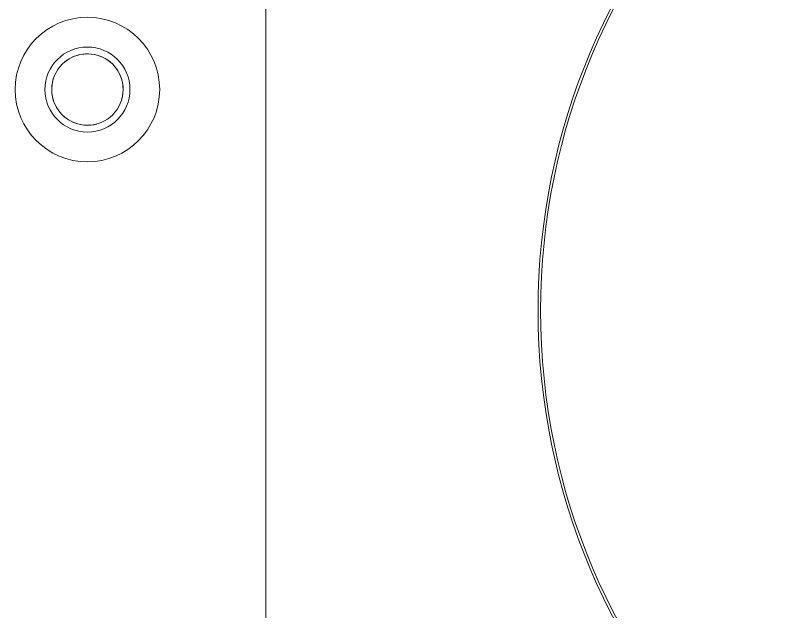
# Model space of a CAD drawing. Header units: millimetres. Extents: x -1052 to 3351, y 0 to 2015.
# Drawn here: x -227.97 to -227.311, y 1678.835 to 1679.354 of the extents above; entities that cross this region are included whole.
import ezdxf

# ---------------------------------------------------------------- set-up
doc = ezdxf.new("R2010")
doc.units = ezdxf.units.MM
doc.layers.add('@ New Renovation', color=7, linetype='Continuous')
for name, color, linetype, lineweight in [('AJCR-D78-M20-L100SOLIDLINE！实线层', 7, 'Continuous', 18), ('AM_CL', 7, 'Continuous', 15), ('ISO4762-M5X12-8_8SOLIDLINE！实线层', 7, 'Continuous', 18), ('QZDB-6-1ASOLIDLINE！实线层', 7, 'Continuous', 18)]:
    doc.layers.add(name, color=color, linetype=linetype, lineweight=lineweight)

# ---------------------------------------------------------------- blocks, each defined once
blk = doc.blocks.new('*X870')
at = {"layer": 'AJCR-D78-M20-L100SOLIDLINE！实线层', "color": 7, "linetype": 'Continuous'}
for radius in [39, 38.85]:
    blk.add_circle((-786.08, 1059.295), radius, dxfattribs=at)
at = {"layer": 'ISO4762-M5X12-8_8SOLIDLINE！实线层', "color": 7, "linetype": 'Continuous'}
for radius in [4.25, 2.5, 2.1]:
    blk.add_circle((-799.08, 1124.795), radius, dxfattribs=at)
at = {"layer": 'ISO4762-M5X12-8_8SOLIDLINE！实线层', "color": 3, "linetype": 'Continuous'}
blk.add_arc((-799.08, 1124.795), 2.1, 345, 285, dxfattribs=at)
at = {"layer": 'QZDB-6-1ASOLIDLINE！实线层', "color": 7, "linetype": 'Continuous'}
blk.add_line((-733.08, 1114.295), (-959.08, 1114.295), dxfattribs=at)
blk = doc.blocks.new('1111')
at = {"layer": '@ New Renovation', "color": 0, "xscale": -1.000000000000001, "rotation": 90}
blk.add_blockref('*X870', (742235.8, 28062.846), dxfattribs=at)

msp = doc.modelspace()

# ---------------------------------------------------------------- block references
at = {"layer": 'AM_CL', "xscale": 0.01479181789831161, "yscale": 0.01479181789831161, "zscale": 0.01479181789831161}
msp.add_blockref('1111', (-11190.28576, 1252.3689), dxfattribs=at)

doc.saveas('drawing.dxf')
